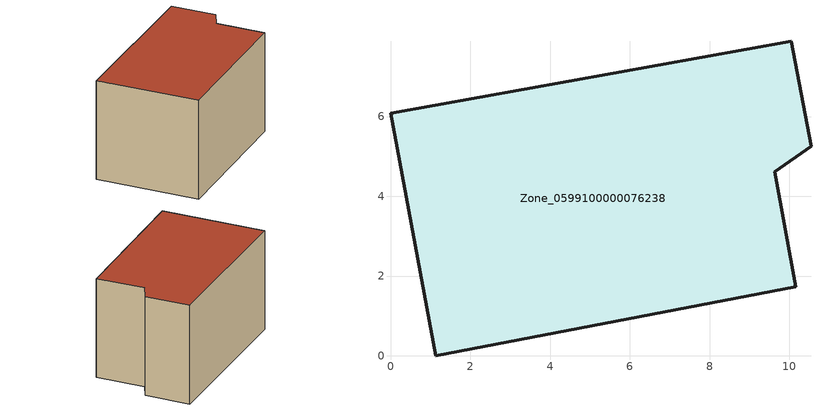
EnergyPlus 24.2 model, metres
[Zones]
Zone_0599100000076238
 floor ground (C_G): 1.13,0 0,6.08 10.04,7.89 10.54,5.25 9.63,4.61 10.16,1.73 z0
 wall outside (C_F): 10.54,5.25 10.04,7.89 0,6.08 1.13,0 10.16,1.73 9.63,4.61 10.54,5.25 z0:6.09
 roof outside (C_R): 1.13,0 10.16,1.73 9.63,4.61 10.54,5.25 10.04,7.89 0,6.08 z6.09
[BUILDING]
Pand.0599100000076238: North Axis=0; Terrain=City; Loads Convergence Tolerance Value=0.04; Temperature Convergence Tolerance Value=0.4; Solar Distribution=FullExterior; Maximum Number of Warmup Days=25; Minimum Number of Warmup Days=1
[Site:Location]
Rotterdam.The.Hague.AP_ZH_NLD Design_Conditions: Latitude=51.96; Longitude=4.45; Time Zone=1; Elevation=-4.5
[SITE:GROUNDTEMPERATURE:BUILDINGSURFACE]
18, 18, 18, 18, 18, 18, 18, 18, 18, 18, 18, 18
[MATERIAL] Thermal Absorptance=0.9; Solar Absorptance=0.7; Visible Absorptance=0.7
Name | Roughness | Thickness | Conductivity | Density | Specific Heat
G.TI.1946 | MediumSmooth | 0.15 | 1 | 540 | 1210
F.TI.1946 | Rough | 0.3 | 0.857143 | 1920 | 840
R.TI.1946 | MediumRough | 0.2 | 0.1 | 1500 | 1000
[CONSTRUCTION]
C_G: G.TI.1946
C_F: F.TI.1946
C_R: R.TI.1946
[ZONE]
Zone_0599100000076238: Type=1; Multiplier=1; Ceiling Height=Autocalculate; Volume=Autocalculate; Floor Area=autocalculate; Part of Total Floor Area=Yes
[ZONEINFILTRATION:DESIGNFLOWRATE]
Infil_Zone_0599100000076238: Zone or ZoneList or Space or SpaceList=Zone_0599100000076238; Schedule=AlwaysOn; Design Flow Rate Calculation Method=Flow/Area; Flow Rate per Floor Area=0.003; Constant Term Coefficient=1; Temperature Term Coefficient=0; Velocity Term Coefficient=0; Velocity Squared Term Coefficient=0
[HVACTEMPLATE:ZONE:IDEALLOADSAIRSYSTEM]
Zone_0599100000076238: Maximum Heating Supply Air Temperature=50; Minimum Cooling Supply Air Temperature=13; Maximum Heating Supply Air Humidity Ratio=0.0156; Minimum Cooling Supply Air Humidity Ratio=0.0077; Heating Limit=NoLimit; Cooling Limit=NoLimit; Dehumidification Control Type=ConstantSensibleHeatRatio; Cooling Sensible Heat Ratio=0.7; Dehumidification Setpoint=60; Humidification Control Type=None; Humidification Setpoint=30; Outdoor Air Method=None; Outdoor Air Flow Rate per Person=0.00944; Outdoor Air Flow Rate per Zone Floor Area=0; Outdoor Air Flow Rate per Zone=0; Demand Controlled Ventilation Type=None; Outdoor Air Economizer Type=NoEconomizer; Heat Recovery Type=None; Sensible Heat Recovery Effectiveness=0.7; Latent Heat Recovery Effectiveness=0.65
[ZONECONTROL:THERMOSTAT]
ThermostatControl_Zone_0599100000076238: Zone or ZoneList=Zone_0599100000076238; Control Type Schedule=DualSetpointControlType; Control 1=Thermostat_Zone_0599100000076238; Temperature Difference Between Cutout And Setpoint=0
[THERMOSTATSETPOINT:DUALSETPOINT]
Thermostat_Zone_0599100000076238: Heating Setpoint Temperature Schedule=HeatingSetpoint_Zone_0599100000076238; Cooling Setpoint Temperature Schedule=CoolingSetpoint_Zone_0599100000076238
[SCHEDULE:COMPACT]
HeatingSetpoint_Zone_0599100000076238: Through: 12/31, For: AllDays, Until: 24:00, 21
CoolingSetpoint_Zone_0599100000076238: Through: 12/31, For: AllDays, Until: 24:00, 24
DualSetpointControlType: Through: 12/31, For: AllDays, Until: 24:00, 4
AlwaysOn: Through: 12/31, For: AllDays, Until: 24:00, 1
